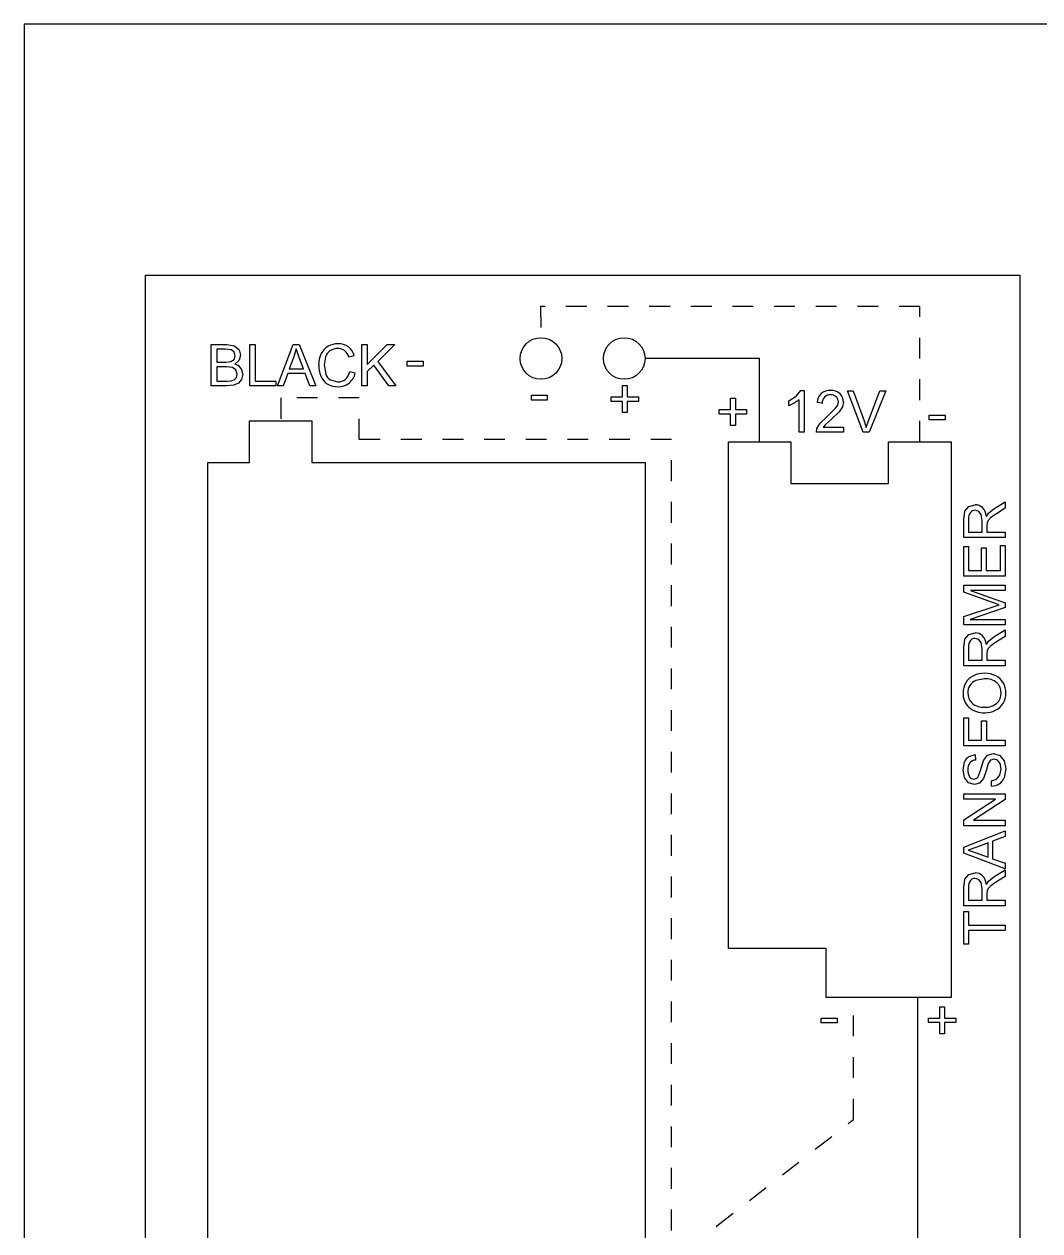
# Model space of a CAD drawing. Extents: x -34 to 366, y 525 to 825.
# Drawn here: x -33.8 to 15, y 767.1 to 825.1 of the extents above; entities that cross this region are included whole.
import ezdxf

# ---------------------------------------------------------------- set-up
doc = ezdxf.new("R2010")
doc.units = 0
doc.header["$MEASUREMENT"] = 0
doc.linetypes.add('SMALL-DASH', pattern=[2, 1, -1])
for name, color, linetype in [('CUT', 30, 'CONTINUOUS'), ('DASH', 6, 'CONTINUOUS'), ('ETCH', 96, 'CONTINUOUS')]:
    doc.layers.add(name, color=color, linetype=linetype)

msp = doc.modelspace()

# ---------------------------------------------------------------- linework, layer by layer
at = {"layer": 'CUT'}
for p, q in [((-28.012, 723.047), (-28.012, 813.047)), ((-28.012, 813.047), (13.988, 813.047)), ((13.988, 813.047), (13.988, 701.047)), ((-23.012, 804.047), (-23.012, 806.047)), ((-23.012, 806.047), (-20.012, 806.047)), ((-20.012, 806.047), (-20.012, 804.047)), ((-0.012, 803.047), (-0.012, 805.047)), ((-0.012, 805.047), (2.988, 805.047)), ((2.988, 805.047), (2.988, 803.047)), ((7.688, 803.047), (7.688, 805.047)), ((7.688, 805.047), (10.688, 805.047)), ((10.688, 805.047), (10.688, 803.047)), ((-25.012, 728.047), (-25.012, 804.047)), ((-25.012, 804.047), (-23.012, 804.047)), ((-20.012, 804.047), (-9.012, 804.047)), ((-9.012, 804.047), (-6.012, 804.047)), ((-6.012, 804.047), (-4.012, 804.047)), ((-4.012, 804.047), (-4.012, 728.047)), ((-0.012, 781.047), (-0.012, 803.047)), ((2.988, 803.047), (7.688, 803.047)), ((10.688, 803.047), (10.688, 781.047)), ((-0.012, 780.697), (-0.012, 781.047)), ((10.688, 781.047), (10.688, 780.347)), ((4.688, 780.697), (-0.012, 780.697)), ((4.688, 778.347), (4.688, 780.697)), ((10.688, 780.347), (10.688, 778.347)), ((7.688, 778.347), (4.688, 778.347)), ((10.688, 778.347), (7.688, 778.347))]:
    msp.add_line(p, q, dxfattribs=at)
msp.add_lwpolyline([(-33.836, 525.112), (366.164, 525.112), (366.164, 825.112), (-33.836, 825.112)], close=True, dxfattribs=at)
for centre in [(-9.012, 809.047), (-5.012, 809.047)]:
    msp.add_circle(centre, 1, dxfattribs=at)
at = {"layer": 'DASH', "linetype": 'SMALL-DASH'}
for p, q in [((9.188, 811.539), (-9.031, 811.539)), ((-9.031, 811.539), (-9.02, 810.047)), ((9.188, 805.047), (9.188, 811.539)), ((-17.74, 807.154), (-21.512, 807.154)), ((-21.512, 807.154), (-21.512, 806.047)), ((-17.74, 805.154), (-17.74, 807.154)), ((-2.74, 805.154), (-17.74, 805.154)), ((-2.74, 729.154), (-2.74, 805.154)), ((5.992, 772.479), (5.992, 778.347)), ((-0.569, 767.367), (5.992, 772.479)), ((-0.569, 747.315), (-0.569, 767.367))]:
    msp.add_line(p, q, dxfattribs=at)
at = {"layer": 'ETCH'}
for p, q in [((-24.845, 807.729), (-24.845, 809.717)), ((-24.845, 809.717), (-24.097, 809.717)), ((-24.58, 809.488), (-24.58, 808.873)), ((-24.185, 809.488), (-24.58, 809.488)), ((-23.883, 809.459), (-24.185, 809.488)), ((-24.097, 809.717), (-23.73, 809.656)), ((-23.748, 809.354), (-23.883, 809.459)), ((-23.73, 809.656), (-23.514, 809.468)), ((-23.514, 809.468), (-23.436, 809.203)), ((-23.002, 807.729), (-23.002, 809.717)), ((-23.002, 809.717), (-22.737, 809.717)), ((-22.737, 809.717), (-22.737, 807.958)), ((-21.667, 807.729), (-20.912, 809.717)), ((-20.912, 809.717), (-20.625, 809.717)), ((-20.767, 809.512), (-20.888, 809.128)), ((-20.626, 809.094), (-20.767, 809.512)), ((-20.625, 809.717), (-19.829, 807.729)), ((-17.617, 807.729), (-17.617, 809.717)), ((-17.617, 809.717), (-17.352, 809.717)), ((-17.352, 809.717), (-17.352, 808.765)), ((-17.352, 808.765), (-16.4, 809.717)), ((-16.026, 809.717), (-16.848, 808.91)), ((-16.4, 809.717), (-16.026, 809.717)), ((-24.58, 808.873), (-24.152, 808.873)), ((-24.152, 808.873), (-23.902, 808.897)), ((-23.902, 808.897), (-23.752, 808.998)), ((-23.752, 808.998), (-23.701, 809.176)), ((-23.701, 809.176), (-23.748, 809.354)), ((-23.506, 808.96), (-23.72, 808.777)), ((-23.436, 809.203), (-23.506, 808.96)), ((-20.888, 809.128), (-21.103, 808.548)), ((-20.412, 808.548), (-20.626, 809.094)), ((-19.362, 809.12), (-19.424, 808.739)), ((-17.978, 809.171), (-18.243, 809.11)), ((-16.848, 808.91), (-15.978, 807.729)), ((-15.432, 808.686), (-15.432, 808.915)), ((-15.432, 808.915), (-14.673, 808.915)), ((-14.673, 808.915), (-14.673, 808.686)), ((1.488, 809.047), (-4.012, 809.047)), ((1.488, 808.943), (1.488, 809.047)), ((1.488, 805.047), (1.488, 808.943)), ((-24.58, 808.644), (-24.58, 807.958)), ((-24.122, 808.644), (-24.58, 808.644)), ((-23.833, 808.611), (-24.122, 808.644)), ((-23.668, 808.495), (-23.833, 808.611)), ((-23.605, 808.301), (-23.668, 808.495)), ((-23.644, 808.133), (-23.605, 808.301)), ((-23.339, 808.3), (-23.399, 808.042)), ((-21.178, 808.331), (-21.388, 807.729)), ((-20.332, 808.331), (-21.178, 808.331)), ((-21.103, 808.548), (-20.412, 808.548)), ((-20.111, 807.729), (-20.332, 808.331)), ((-19.424, 808.739), (-19.35, 808.297)), ((-18.195, 808.426), (-17.93, 808.36)), ((-17.032, 808.729), (-17.352, 808.415)), ((-17.352, 808.415), (-17.352, 807.729)), ((-16.325, 807.729), (-17.032, 808.729)), ((-14.673, 808.686), (-15.432, 808.686)), ((-24.085, 807.729), (-24.845, 807.729)), ((-24.58, 807.958), (-24.08, 807.958)), ((-23.763, 807.762), (-24.085, 807.729)), ((-24.08, 807.958), (-23.899, 807.967)), ((-23.899, 807.967), (-23.746, 808.022)), ((-23.545, 807.859), (-23.763, 807.762)), ((-23.746, 808.022), (-23.644, 808.133)), ((-23.399, 808.042), (-23.545, 807.859)), ((-21.749, 807.729), (-23.002, 807.729)), ((-22.737, 807.958), (-21.749, 807.958)), ((-21.749, 807.958), (-21.749, 807.729)), ((-21.388, 807.729), (-21.667, 807.729)), ((-19.829, 807.729), (-20.111, 807.729)), ((-19.119, 808.015), (-18.779, 807.921)), ((-17.352, 807.729), (-17.617, 807.729)), ((-15.978, 807.729), (-16.325, 807.729)), ((-5.104, 807.204), (-5.104, 807.746)), ((-5.104, 807.746), (-4.875, 807.746)), ((-4.875, 807.746), (-4.875, 807.204)), ((-9.47, 807.052), (-9.47, 807.281)), ((-9.47, 807.281), (-8.711, 807.281)), ((-8.711, 807.281), (-8.711, 807.052)), ((-5.646, 806.987), (-5.646, 807.204)), ((-5.646, 807.204), (-5.104, 807.204)), ((-4.875, 807.204), (-4.333, 807.204)), ((-4.333, 807.204), (-4.333, 806.987)), ((0.095, 806.592), (0.095, 807.134)), ((0.095, 807.134), (0.324, 807.134)), ((0.324, 807.134), (0.324, 806.592)), ((2.892, 807.007), (3.253, 807.241)), ((3.253, 807.241), (3.472, 807.507)), ((3.472, 807.507), (3.627, 807.507)), ((3.627, 807.507), (3.627, 805.507)), ((6.471, 805.507), (5.707, 807.495)), ((5.707, 807.495), (5.989, 807.495)), ((5.989, 807.495), (6.505, 806.055)), ((6.718, 806.055), (7.266, 807.495)), ((7.549, 807.495), (6.756, 805.507)), ((7.266, 807.495), (7.549, 807.495)), ((-8.711, 807.052), (-9.47, 807.052)), ((-5.104, 806.987), (-5.646, 806.987)), ((-5.104, 806.445), (-5.104, 806.987)), ((-4.333, 806.987), (-4.875, 806.987)), ((-4.875, 806.987), (-4.875, 806.445)), ((-0.448, 806.375), (-0.448, 806.592)), ((-0.448, 806.592), (0.095, 806.592)), ((0.324, 806.592), (0.866, 806.592)), ((0.866, 806.592), (0.866, 806.375)), ((2.892, 806.771), (2.892, 807.007)), ((3.152, 806.897), (2.892, 806.771)), ((3.386, 807.066), (3.152, 806.897)), ((3.386, 805.507), (3.386, 807.066)), ((4.495, 806.893), (4.254, 806.929)), ((4.713, 806.248), (5.155, 806.673)), ((5.47, 806.721), (5.308, 806.478)), ((5.519, 806.955), (5.47, 806.721)), ((-4.875, 806.445), (-5.104, 806.445)), ((0.095, 806.375), (-0.448, 806.375)), ((0.095, 805.833), (0.095, 806.375)), ((0.866, 806.375), (0.324, 806.375)), ((0.324, 806.375), (0.324, 805.833)), ((4.245, 805.679), (4.401, 805.946)), ((4.401, 805.946), (4.713, 806.248)), ((4.938, 806.129), (4.652, 805.88)), ((5.308, 806.478), (4.938, 806.129)), ((6.505, 806.055), (6.609, 805.73)), ((6.609, 805.73), (6.718, 806.055)), ((9.639, 806.098), (9.639, 806.327)), ((9.639, 806.327), (10.398, 806.327)), ((10.398, 806.098), (9.639, 806.098)), ((10.398, 806.327), (10.398, 806.098)), ((0.324, 805.833), (0.095, 805.833)), ((3.627, 805.507), (3.386, 805.507)), ((4.217, 805.507), (4.245, 805.679)), ((5.519, 805.507), (4.217, 805.507)), ((4.652, 805.88), (4.541, 805.748)), ((4.541, 805.748), (5.519, 805.748)), ((5.519, 805.748), (5.519, 805.507)), ((6.756, 805.507), (6.471, 805.507)), ((11.35, 801.717), (11.539, 801.936)), ((11.539, 801.936), (11.839, 802.018)), ((12.744, 801.825), (13.284, 802.163)), ((13.284, 802.163), (13.284, 801.851)), ((11.296, 801.317), (11.35, 801.717)), ((11.296, 800.439), (11.296, 801.317)), ((11.525, 801.327), (11.525, 800.704)), ((12.021, 801.7), (11.844, 801.753)), ((12.139, 801.545), (12.021, 801.7)), ((12.176, 801.264), (12.139, 801.545)), ((12.381, 801.463), (12.483, 801.614)), ((12.597, 801.403), (12.465, 801.27)), ((12.483, 801.614), (12.744, 801.825)), ((12.871, 801.591), (12.597, 801.403)), ((13.284, 801.851), (12.871, 801.591)), ((11.525, 800.704), (12.176, 800.704)), ((12.176, 800.704), (12.176, 801.264)), ((12.414, 801.151), (12.405, 801.006)), ((12.405, 801.006), (12.405, 800.704)), ((12.405, 800.704), (13.284, 800.704)), ((12.465, 801.27), (12.414, 801.151)), ((13.284, 800.704), (13.284, 800.439)), ((13.284, 800.439), (11.296, 800.439)), ((11.296, 798.596), (11.296, 800.018)), ((11.296, 800.018), (11.525, 800.018)), ((11.525, 800.018), (11.525, 798.861)), ((12.14, 798.861), (12.14, 799.945)), ((12.14, 799.945), (12.368, 799.945)), ((12.368, 799.945), (12.368, 798.861)), ((13.055, 798.861), (13.055, 800.066)), ((13.055, 800.066), (13.284, 800.066)), ((13.284, 800.066), (13.284, 798.596)), ((13.284, 798.596), (11.296, 798.596)), ((11.525, 798.861), (12.14, 798.861)), ((12.368, 798.861), (13.055, 798.861)), ((11.296, 797.817), (11.296, 798.162)), ((11.296, 798.162), (13.284, 798.162)), ((12.676, 797.326), (11.296, 797.817)), ((13.284, 797.897), (11.621, 797.897)), ((11.621, 797.897), (13.284, 797.31)), ((13.284, 798.162), (13.284, 797.897)), ((12.994, 797.216), (12.676, 797.326)), ((13.284, 797.31), (13.284, 797.085)), ((11.296, 796.65), (12.701, 797.121)), ((11.296, 796.246), (11.296, 796.65)), ((13.284, 797.085), (11.597, 796.512)), ((12.701, 797.121), (12.994, 797.216)), ((13.284, 796.246), (11.296, 796.246)), ((11.597, 796.512), (13.284, 796.512)), ((13.284, 796.512), (13.284, 796.246)), ((11.296, 795.16), (11.35, 795.56)), ((11.35, 795.56), (11.539, 795.779)), ((11.539, 795.779), (11.839, 795.861)), ((12.021, 795.543), (11.844, 795.596)), ((12.139, 795.388), (12.021, 795.543)), ((12.483, 795.458), (12.744, 795.668)), ((12.744, 795.668), (13.284, 796.006)), ((13.284, 795.695), (12.871, 795.434)), ((13.284, 796.006), (13.284, 795.695)), ((11.296, 794.283), (11.296, 795.16)), ((11.525, 795.171), (11.525, 794.548)), ((12.176, 795.108), (12.139, 795.388)), ((12.176, 794.548), (12.176, 795.108)), ((12.381, 795.306), (12.483, 795.458)), ((12.414, 794.995), (12.405, 794.85)), ((12.465, 795.114), (12.414, 794.995)), ((12.597, 795.246), (12.465, 795.114)), ((12.871, 795.434), (12.597, 795.246)), ((11.525, 794.548), (12.176, 794.548)), ((12.405, 794.85), (12.405, 794.548)), ((12.405, 794.548), (13.284, 794.548)), ((13.284, 794.548), (13.284, 794.283)), ((13.284, 794.283), (11.296, 794.283)), ((12.291, 793.656), (11.869, 793.574)), ((11.296, 790.439), (11.296, 791.777)), ((11.296, 791.777), (11.525, 791.777)), ((11.525, 791.777), (11.525, 790.704)), ((12.152, 790.704), (12.152, 791.632)), ((12.152, 791.632), (12.381, 791.632)), ((12.381, 791.632), (12.381, 790.704)), ((13.284, 790.439), (11.296, 790.439)), ((11.525, 790.704), (12.152, 790.704)), ((12.381, 790.704), (13.284, 790.704)), ((13.284, 790.704), (13.284, 790.439)), ((11.539, 789.92), (11.85, 790.018)), ((11.85, 790.018), (11.862, 789.753)), ((12.111, 789.298), (12.238, 789.729)), ((12.238, 789.729), (12.441, 789.983)), ((12.441, 789.983), (12.724, 790.066)), ((12.585, 789.752), (12.467, 789.582)), ((12.748, 789.801), (12.585, 789.752)), ((12.724, 790.066), (13.024, 789.976)), ((12.92, 789.746), (12.748, 789.801)), ((13.046, 789.58), (12.92, 789.746)), ((13.024, 789.976), (13.242, 789.717)), ((13.242, 789.717), (13.32, 789.338)), ((11.26, 789.271), (11.331, 789.661)), ((11.328, 788.907), (11.26, 789.271)), ((11.968, 788.912), (12.111, 789.298)), ((12.37, 789.238), (12.245, 788.859)), ((12.467, 789.582), (12.37, 789.238)), ((13.031, 789.026), (13.091, 789.322)), ((13.091, 789.322), (13.046, 789.58)), ((13.32, 789.338), (13.24, 788.891)), ((11.528, 788.657), (11.328, 788.907)), ((11.81, 788.572), (11.528, 788.657)), ((11.79, 788.837), (11.968, 788.912)), ((12.059, 788.643), (11.81, 788.572)), ((12.245, 788.859), (12.059, 788.643)), ((12.621, 788.753), (12.872, 788.832)), ((12.634, 788.499), (12.621, 788.753)), ((12.872, 788.832), (13.031, 789.026)), ((11.296, 787.873), (11.296, 788.138)), ((11.296, 788.138), (13.284, 788.138)), ((13.284, 788.138), (13.284, 787.856)), ((11.296, 786.878), (12.821, 787.873)), ((12.821, 787.873), (11.296, 787.873)), ((13.284, 787.856), (11.759, 786.861)), ((11.296, 786.596), (11.296, 786.878)), ((11.759, 786.861), (13.284, 786.861)), ((13.284, 786.861), (13.284, 786.596)), ((13.284, 786.596), (11.296, 786.596)), ((11.296, 785.563), (13.284, 786.36)), ((13.284, 786.36), (13.284, 786.078)), ((12.465, 785.776), (11.919, 785.562)), ((12.465, 785.086), (12.465, 785.776)), ((13.284, 786.078), (12.682, 785.856)), ((12.682, 785.856), (12.682, 785.01)), ((11.296, 785.277), (11.296, 785.563)), ((13.284, 784.521), (11.296, 785.277)), ((11.919, 785.562), (11.501, 785.421)), ((11.501, 785.421), (11.884, 785.301)), ((11.884, 785.301), (12.465, 785.086)), ((12.682, 785.01), (13.284, 784.801)), ((12.744, 784.138), (13.284, 784.476)), ((13.284, 784.801), (13.284, 784.521)), ((13.284, 784.476), (13.284, 784.164)), ((11.296, 783.63), (11.35, 784.03)), ((11.35, 784.03), (11.539, 784.249)), ((11.539, 784.249), (11.839, 784.331)), ((12.021, 784.013), (11.844, 784.066)), ((12.139, 783.858), (12.021, 784.013)), ((12.381, 783.776), (12.483, 783.927)), ((12.483, 783.927), (12.744, 784.138)), ((12.871, 783.904), (12.597, 783.716)), ((13.284, 784.164), (12.871, 783.904)), ((11.296, 782.753), (11.296, 783.63)), ((11.525, 783.641), (11.525, 783.018)), ((12.176, 783.577), (12.139, 783.858)), ((12.176, 783.018), (12.176, 783.577)), ((12.414, 783.465), (12.405, 783.32)), ((12.405, 783.32), (12.405, 783.018)), ((12.465, 783.584), (12.414, 783.465)), ((12.597, 783.716), (12.465, 783.584)), ((13.284, 782.753), (11.296, 782.753)), ((11.525, 783.018), (12.176, 783.018)), ((12.405, 783.018), (13.284, 783.018)), ((13.284, 783.018), (13.284, 782.753)), ((11.296, 780.909), (11.296, 782.475)), ((11.296, 782.475), (11.525, 782.475)), ((11.525, 782.475), (11.525, 781.825)), ((11.525, 781.825), (13.284, 781.825)), ((13.284, 781.825), (13.284, 781.56)), ((13.284, 781.56), (11.525, 781.56)), ((11.525, 781.56), (11.525, 780.909)), ((11.525, 780.909), (11.296, 780.909)), ((9.083, 763.647), (9.083, 778.347)), ((10.141, 777.357), (10.141, 777.899)), ((10.141, 777.899), (10.37, 777.899)), ((10.37, 777.899), (10.37, 777.357)), ((4.452, 777.128), (4.452, 777.357)), ((4.452, 777.357), (5.211, 777.357)), ((5.211, 777.128), (4.452, 777.128)), ((5.211, 777.357), (5.211, 777.128)), ((9.599, 777.14), (9.599, 777.357)), ((9.599, 777.357), (10.141, 777.357)), ((10.141, 777.14), (9.599, 777.14)), ((10.141, 776.598), (10.141, 777.14)), ((10.37, 777.357), (10.912, 777.357)), ((10.912, 777.14), (10.37, 777.14)), ((10.37, 777.14), (10.37, 776.598)), ((10.912, 777.357), (10.912, 777.14)), ((10.37, 776.598), (10.141, 776.598))]:
    msp.add_line(p, q, dxfattribs=at)
for centre, radius, start, end in [((-18.843, 808.923), 0.811, 118.9672, 153.82638), ((-18.811, 808.944), 0.579, 125.65489, 162.29471), ((-18.767, 808.781), 0.972, 89.406, 118.81494), ((-18.792, 808.892), 0.632, 87.9445, 124.3331), ((-18.749, 808.998), 0.526, 54.23325, 92.178), ((-18.731, 808.951), 0.802, 54.003, 91.91031), ((-18.837, 808.956), 0.613, 14.50883, 49.87627), ((-18.747, 808.974), 0.794, 14.36117, 52.10405), ((-18.506, 808.765), 1.184, 154.18948, 181.34034), ((-23.847, 808.264), 0.529, 39.22318, 76.0155), ((-23.81, 808.31), 0.471, 358.7818, 37.77329), ((-18.333, 808.727), 1.356, 179.56932, 202.72412), ((-18.832, 808.485), 0.55, 199.94528, 238.63561), ((-18.836, 808.534), 0.65, 311.72012, 350.4962), ((-18.801, 808.545), 0.89, 310.05631, 348.0066), ((-18.822, 808.505), 0.819, 201.58323, 236.27121), ((-18.795, 808.636), 0.944, 239.33585, 272.52861), ((-18.763, 808.492), 0.571, 268.34567, 309.03963), ((-18.729, 808.511), 0.819, 268.27069, 307.74181), ((4.876, 806.907), 0.623, 133.47659, 178.01374), ((4.865, 806.849), 0.659, 87.01269, 129.28281), ((4.905, 806.913), 0.411, 137.02937, 182.86346), ((4.875, 806.912), 0.391, 87.28496, 133.88834), ((4.911, 806.909), 0.394, 48.65796, 92.50065), ((4.933, 806.878), 0.63, 48.32343, 93.07951), ((4.964, 806.969), 0.313, 359.13737, 48.68338), ((4.998, 806.967), 0.521, 358.77513, 47.20088), ((4.807, 806.992), 0.471, 317.48633, 356.65434), ((11.852, 801.515), 0.503, 46.89786, 91.47749), ((11.699, 801.413), 0.683, 4.19468, 43.35954), ((12.005, 801.368), 0.481, 144.06454, 184.81832), ((11.837, 801.461), 0.292, 88.53736, 139.50102), ((12.005, 795.211), 0.481, 144.06454, 184.81832), ((11.837, 795.304), 0.292, 88.53736, 139.50102), ((11.852, 795.358), 0.503, 46.89786, 91.47749), ((11.699, 795.256), 0.683, 4.19468, 43.35954), ((12.13, 793.031), 0.859, 115.55355, 149.21556), ((12.273, 792.722), 1.199, 89.01, 115.36278), ((12.314, 792.742), 1.179, 63.75392, 90.98623), ((12.469, 793.052), 0.832, 28.99398, 63.9084), ((12.202, 792.99), 0.942, 149.31678, 180.79863), ((12.143, 792.987), 0.654, 147.97509, 180.7483), ((12.121, 792.997), 0.63, 113.60101, 147.69348), ((12.346, 792.817), 0.841, 50.27521, 93.70493), ((12.455, 792.992), 0.637, 358.36077, 47.74105), ((12.343, 792.981), 0.978, 359.66812, 29.0428), ((12.156, 792.946), 0.896, 178.01192, 226.64659), ((12.164, 792.968), 0.675, 179.12557, 224.25695), ((12.453, 792.958), 0.638, 312.54729, 1.40972), ((12.39, 792.96), 0.93, 328.63816, 0.9229), ((12.253, 793.114), 1.086, 229.01806, 273.36335), ((12.236, 793.144), 0.853, 229.34268, 275.62394), ((12.321, 793.159), 1.13, 269.80529, 295.8858), ((12.364, 793.086), 0.793, 266.79109, 311.03819), ((12.44, 792.931), 0.872, 295.33962, 328.55277), ((11.853, 789.455), 0.561, 124.01572, 158.50266), ((11.882, 789.353), 0.4, 92.86502, 138.41068), ((12.013, 789.238), 0.526, 175.21233, 214.0268), ((12.006, 789.318), 0.518, 144.62246, 184.08355), ((11.791, 789.105), 0.268, 217.13975, 269.81129), ((12.624, 789.201), 0.702, 270.76537, 302.23131), ((12.66, 789.141), 0.631, 302.37366, 336.67205), ((12.005, 783.681), 0.481, 144.06454, 184.81832), ((11.837, 783.774), 0.292, 88.53736, 139.50102), ((11.852, 783.828), 0.503, 46.89786, 91.47749), ((11.699, 783.726), 0.683, 4.19468, 43.35954)]:
    msp.add_arc(centre, radius, start, end, dxfattribs=at)

doc.saveas('drawing.dxf')
